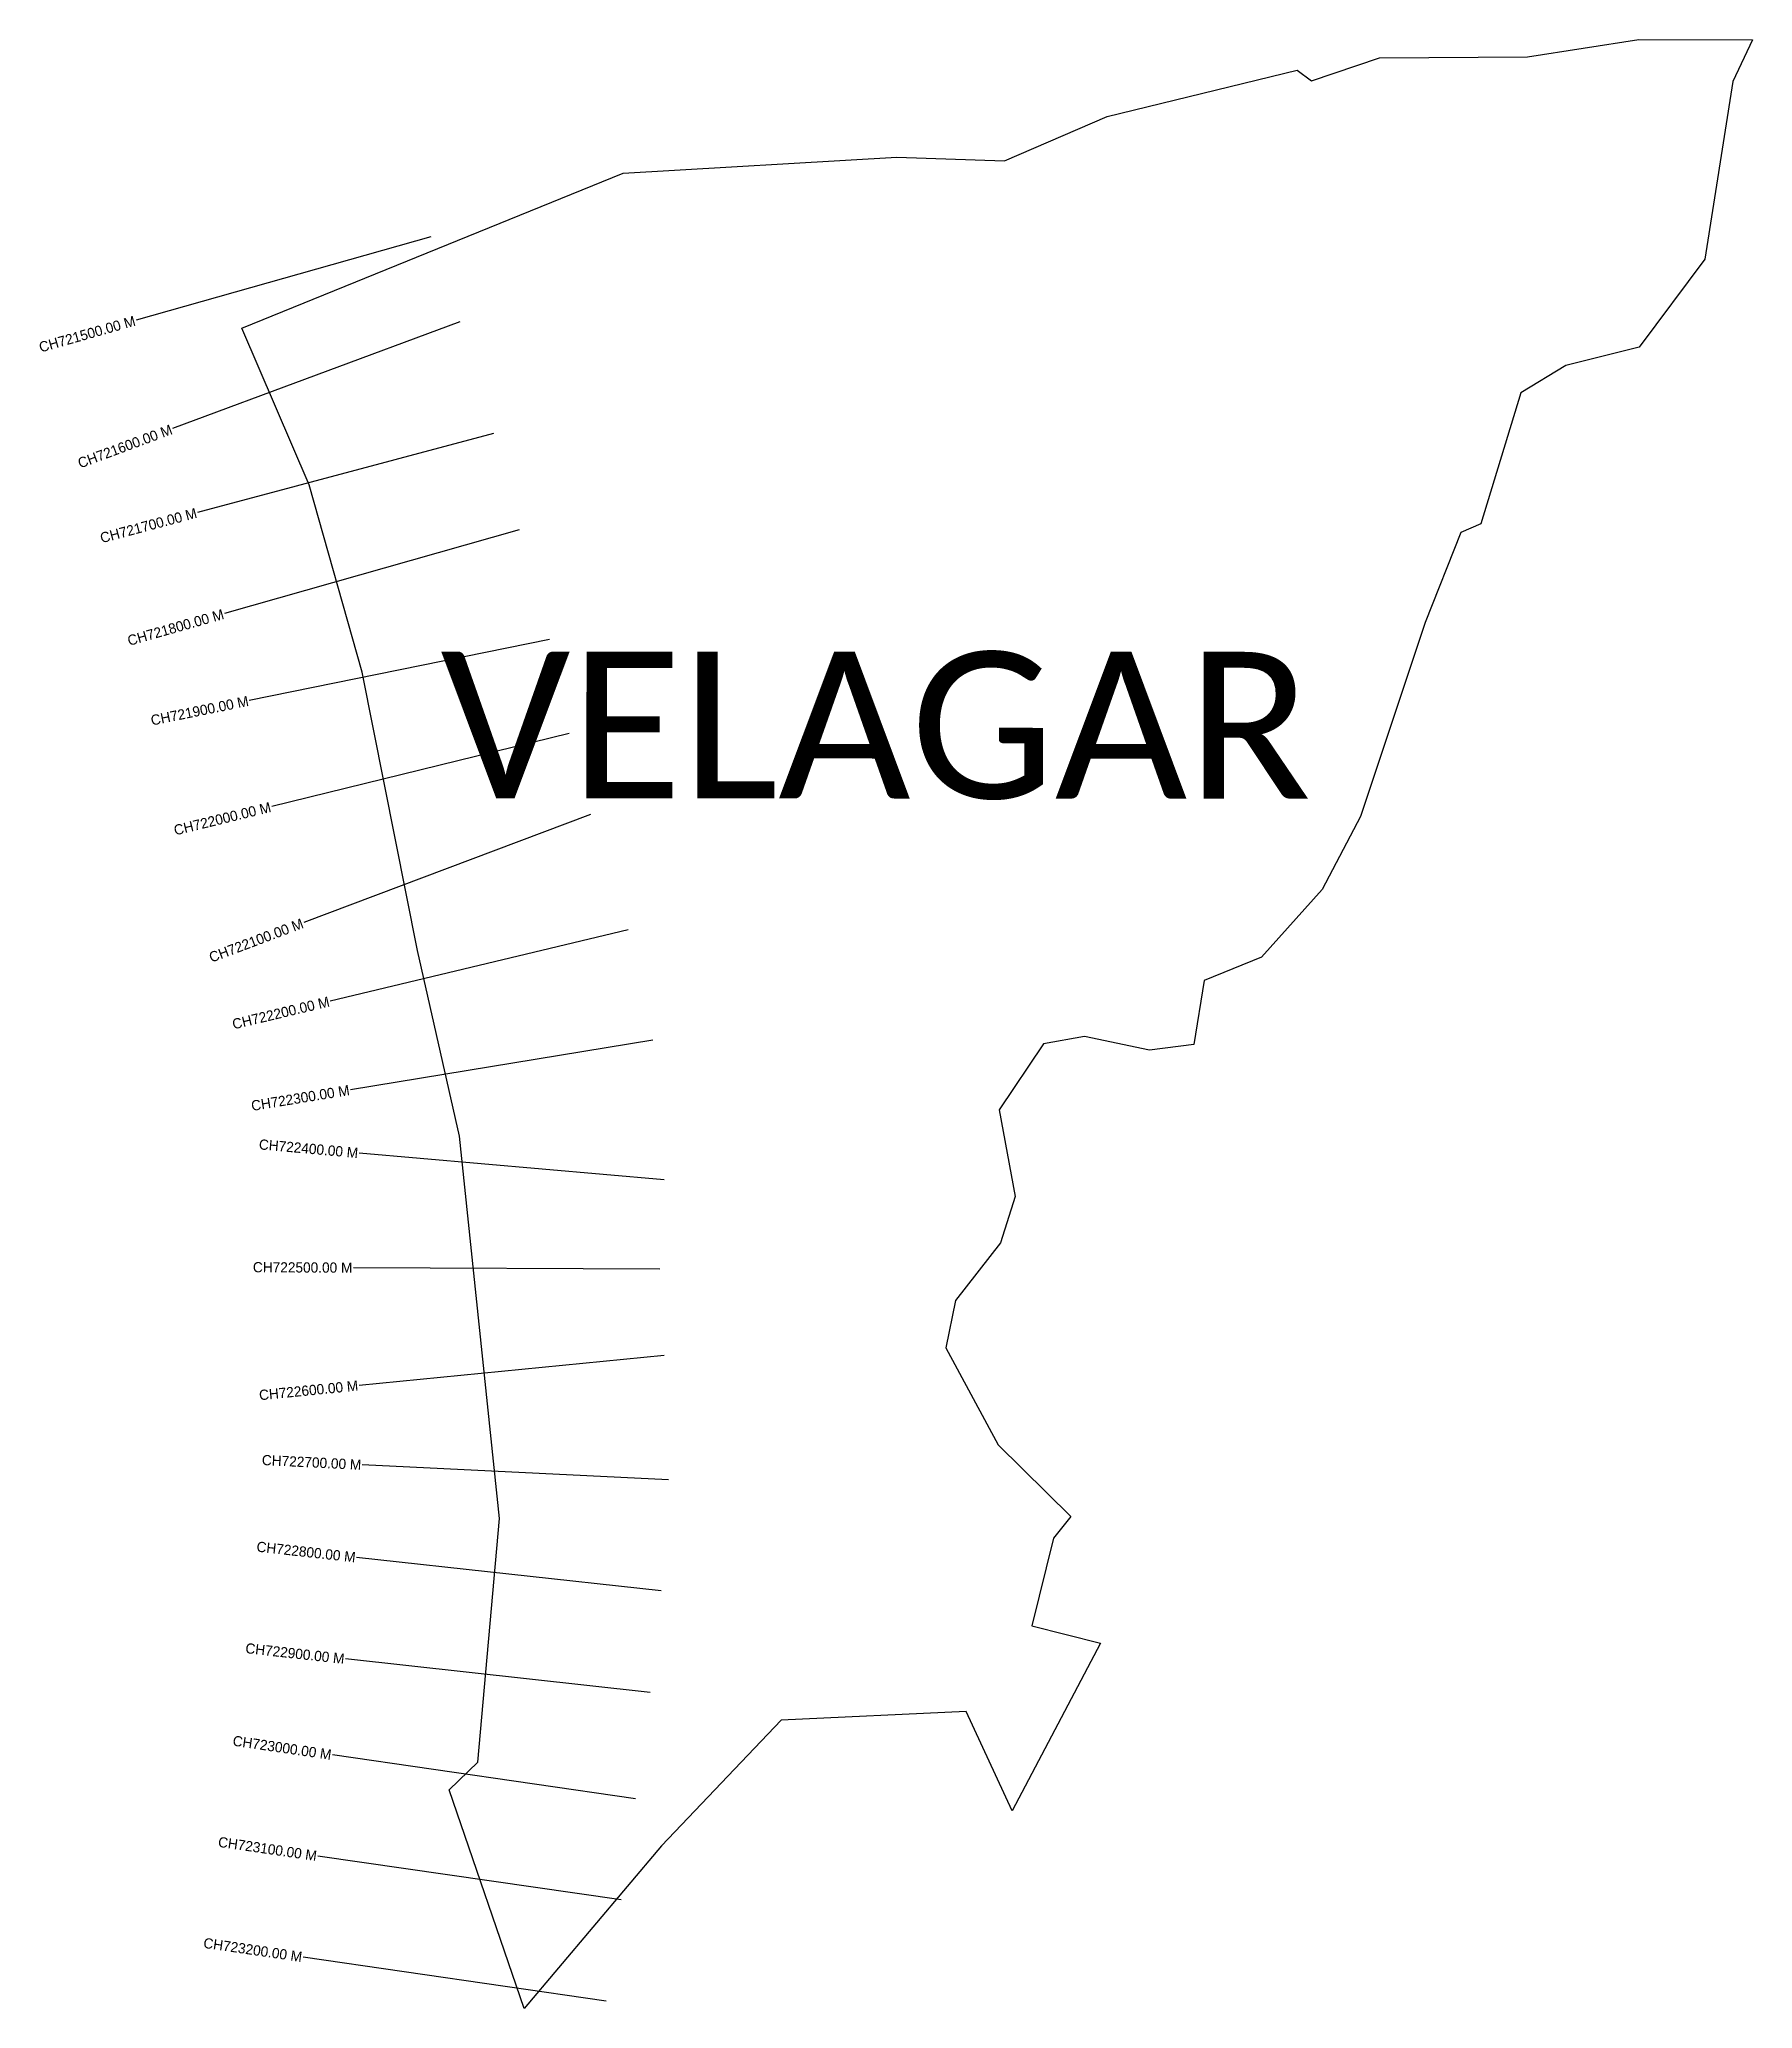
# Model space of a CAD drawing. Header units: metres. Extents: x 356381 to 358058, y 1742252 to 1744179.
import ezdxf
from ezdxf.enums import TextEntityAlignment as Align

# ---------------------------------------------------------------- set-up
doc = ezdxf.new("R2010")
doc.units = ezdxf.units.M
for name, color, linetype in [('CS', 134, 'Continuous'), ('CSMark', 6, 'Continuous'), ('VILLAGE NAME', 250, 'Continuous')]:
    doc.layers.add(name, color=color, linetype=linetype)

msp = doc.modelspace()

# ---------------------------------------------------------------- linework, layer by layer
at = {"color": 6}
for points in [[(357626.4, 1744138.6), (357693, 1744161), (357838, 1744161.9), (357946.7, 1744179.1), (358058.3, 1744178.8), (358038.9, 1744138), (358011.4, 1743963.9), (357947.1, 1743877.8), (357875.4, 1743859.9), (357831.3, 1743833.1), (357792.3, 1743704.9), (357772.5, 1743696.3), (357737.6, 1743608.3), (357674.4, 1743418.5), (357636.7, 1743347.1), (357577.5, 1743280.6), (357521.3, 1743257.8), (357511.1, 1743195.1), (357467.6, 1743189.6), (357404.2, 1743203.2), (357364, 1743196), (357320.7, 1743131.4), (357336.1, 1743046.4), (357322, 1743001), (357277.9, 1742944.8), (357268.3, 1742898.4), (357319.5, 1742803.4), (357390.7, 1742733.3), (357373.6, 1742712.2), (357352.5, 1742626.3), (357419.7, 1742609.1), (357333.3, 1742445), (357288.3, 1742542.5), (357107.1, 1742533.9), (356990.1, 1742411), (356855.4, 1742251.5), (356782, 1742465.8), (356810.2, 1742492.8), (356831.2, 1742731.4), (356792.2, 1743105.4), (356751.2, 1743287.4), (356696.9, 1743559.8), (356645.1, 1743743.1), (356579.1, 1743896.3), (356952.3, 1744048.3), (357220.3, 1744063.9), (357325.8, 1744060.2), (357426.2, 1744103.7), (357612.3, 1744149.1)], [(357612.3, 1744149.1), (357626.4, 1744138.6)]]:
    msp.add_lwpolyline(points, dxfattribs=at)
at = {"layer": 'CS'}
for p, q in [((356764.2, 1743985.8), (356475.5, 1743904.1)), ((356792.5, 1743902.6), (356511.3, 1743798.1)), ((356825.6, 1743793.2), (356535.7, 1743716.1)), ((356850.7, 1743699), (356562.1, 1743617.1)), ((356880.4, 1743591.6), (356586.4, 1743531.9)), ((356899.6, 1743499.6), (356608.3, 1743428.2)), ((356920.4, 1743420.3), (356639.6, 1743314.6)), ((356957.4, 1743307.6), (356665.6, 1743237.8)), ((356981.4, 1743199.4), (356685.4, 1743150.9)), ((356992.7, 1743062.7), (356693.9, 1743089)), ((356988.3, 1742975.3), (356688.3, 1742976.8)), ((356992.5, 1742891), (356693.9, 1742861.6)), ((356996.7, 1742769.3), (356697, 1742783.9)), ((356989.6, 1742660.5), (356691.4, 1742693.2)), ((356978.7, 1742561.1), (356680.5, 1742593.8)), ((356964.6, 1742456.9), (356667.7, 1742499.9)), ((356950.3, 1742357.9), (356653.4, 1742400.9)), ((356935.9, 1742258.9), (356639, 1742301.9))]:
    msp.add_line(p, q, dxfattribs=at)

# ---------------------------------------------------------------- texts
at = {"layer": 'CSMark'}
for s, rotation, p in [('CH721500.00 M', 15.7926, (356474.5, 1743903.9)), ('CH721600.00 M', 20.3896, (356510.3, 1743797.7)), ('CH721700.00 M', 14.9049, (356534.7, 1743715.8)), ('CH721800.00 M', 15.8418, (356561.1, 1743616.8)), ('CH721900.00 M', 11.4746, (356585.5, 1743531.7)), ('CH722000.00 M', 13.7843, (356607.3, 1743427.9)), ('CH722100.00 M', 20.624, (356638.7, 1743314.3)), ('CH722200.00 M', 13.4564, (356664.6, 1743237.5)), ('CH722300.00 M', 9.291, (356684.4, 1743150.8)), ('CH722400.00 M', 354.9663, (356692.9, 1743089.1)), ('CH722500.00 M', 359.7186, (356687.3, 1742976.8)), ('CH722600.00 M', 5.6328, (356692.9, 1742861.5)), ('CH722700.00 M', 357.2179, (356696, 1742783.9)), ('CH722800.00 M', 353.7515, (356690.4, 1742693.3)), ('CH722900.00 M', 353.7515, (356679.5, 1742593.9)), ('CH723000.00 M', 351.7575, (356666.7, 1742500)), ('CH723100.00 M', 351.7575, (356652.4, 1742401)), ('CH723200.00 M', 351.7575, (356638, 1742302.1))]:
    msp.add_text(s, height=10, rotation=rotation, dxfattribs=at).set_placement(p, align=Align.MIDDLE_RIGHT)
at = {"layer": 'VILLAGE NAME', "insert": (356773.6, 1743579.9), "char_height": 143.7, "attachment_point": 1, "rotation": 359.9793}
msp.add_mtext_dynamic_manual_height_columns('{\\fCalibri|b0|i0|c0|p34;VELAGAR}', width=1418, gutter_width=718.5, heights=[0], dxfattribs=at)

doc.saveas('drawing.dxf')
